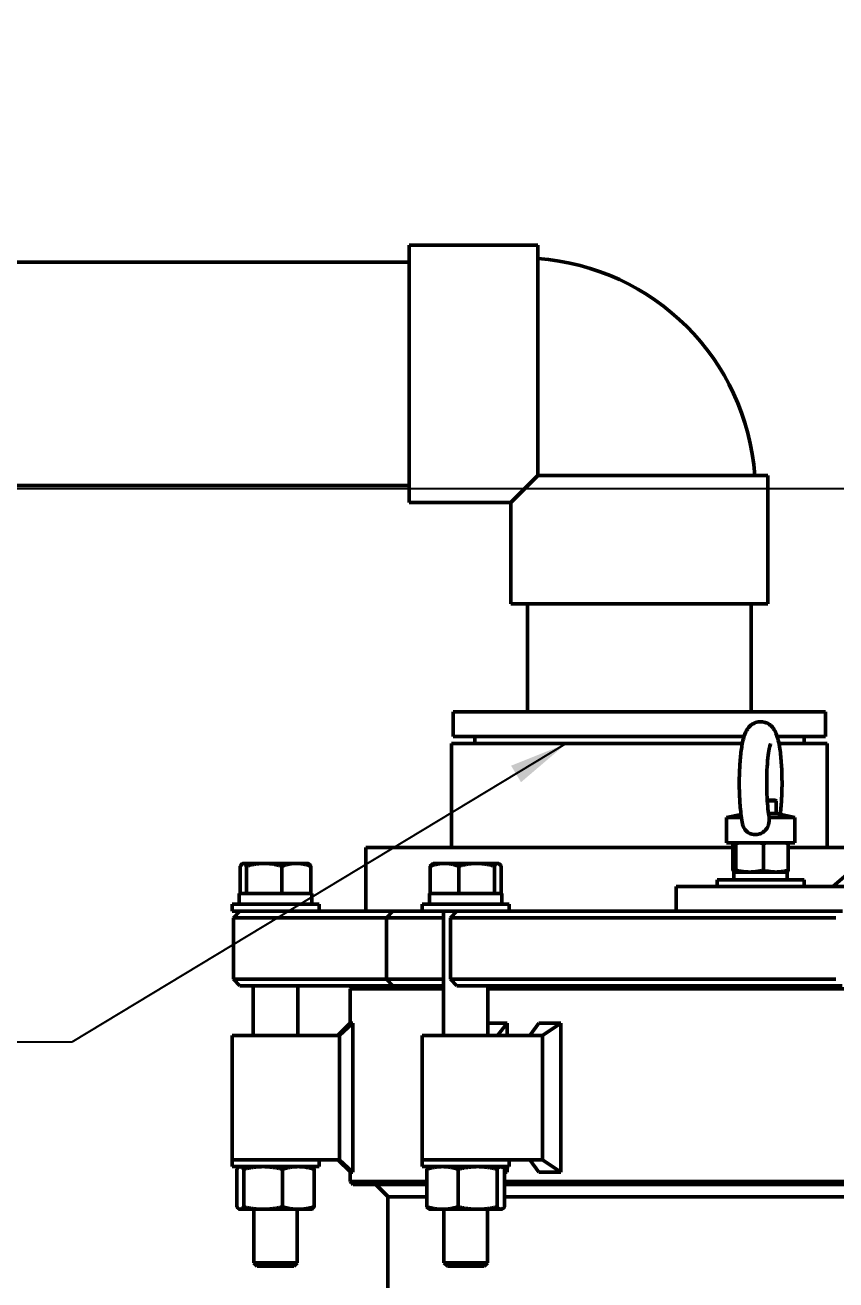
# Model space of a CAD drawing. Header units: inches. Extents: x 15 to 402, y 6 to 258.
# Drawn here: x 287.09 to 303.41, y 113.95 to 139.2 of the extents above; entities that cross this region are included whole.
import ezdxf

# ---------------------------------------------------------------- set-up
doc = ezdxf.new("R2010")
doc.units = ezdxf.units.IN
doc.header["$LTSCALE"] = 12
doc.header["$MEASUREMENT"] = 0
for name, color, linetype, lineweight in [('Dimension (ANSI)', 7, 'Continuous', 25), ('Symbol (ANSI)', 7, 'Continuous', 25), ('Visible (ANSI)', 7, 'Continuous', 50)]:
    doc.layers.add(name, color=color, linetype=linetype, lineweight=lineweight)
doc.styles.add('MEMCOR Medium', font='arial.ttf')
doc.styles.add('Standard D-E', font='arial.ttf')
doc.styles.add('Standard D-E NeptuneBenson', font='arial.ttf')
doc.dimstyles.new('Default (ANSI)', dxfattribs={"dimscale": 12, "dimtxt": 0.15, "dimasz": 0.098425, "dimexe": 0.125, "dimexo": 0.0625, "dimgap": 0.031496, "dimtad": 0, "dimtih": 1, "dimtoh": 1, "dimdec": 4, "dimrnd": 1e-08, "dimzin": 3, "dimdsep": 46, "dimlunit": 5, "dimtxsty": 'MEMCOR Medium', "dimcen": 0.09, "dimdle": 0.393701, "dimclrd": 256, "dimclre": 256, "dimclrt": 256, "dimadec": 0, "dimazin": 1, "dimtfac": 0.8, "dimtofl": 0, "dimtmove": 0, "dimatfit": 3, "dimfxl": 1, "dimfrac": 1, "dimtolj": 1, "dimtzin": 4, "dimlwd": -1, "dimlwe": -1, "dimarcsym": 0})
doc.dimstyles.new('in [mm] D-E NeptuneBenson$7', dxfattribs={"dimscale": 12, "dimtxt": 0.15, "dimasz": 0.098425, "dimexe": 0.125, "dimexo": 0.063, "dimgap": 0.031496, "dimtad": 0, "dimtih": 1, "dimtoh": 1, "dimdec": 4, "dimrnd": 1e-08, "dimzin": 3, "dimdsep": 46, "dimlunit": 5, "dimtxsty": 'Standard D-E', "dimcen": 0.09, "dimdle": 0.393701, "dimclrd": 256, "dimclre": 256, "dimclrt": 256, "dimadec": 1, "dimazin": 1, "dimtfac": 1, "dimtofl": 0, "dimtmove": 0, "dimatfit": 3, "dimfxl": 1, "dimfrac": 1, "dimtolj": 1, "dimtzin": 4, "dimlwd": -1, "dimlwe": -1, "dimarcsym": 0})

# ---------------------------------------------------------------- blocks, each defined once
blk = doc.blocks.new('*D18')
at = {"layer": 'Defpoints', "color": 0, "transparency": 16777216}
for p in [(307.643, 129.872), (248.748, 46.337), (295.801, 46.337)]:
    blk.add_point(p, dxfattribs=at)
at = {"layer": 'Dimension (ANSI)', "transparency": 16777216}
for p, q in [((306.893, 129.872), (247.248, 129.872)), ((248.748, 128.69), (248.748, 102.793)), ((248.748, 47.518), (248.748, 90.47)), ((295.051, 46.337), (247.248, 46.337))]:
    blk.add_line(p, q, dxfattribs=at)
for points in [[(248.551, 128.69), (248.945, 128.69), (248.748, 129.872)], [(248.551, 47.518), (248.945, 47.518), (248.748, 46.337)]]:
    blk.add_solid(points, dxfattribs=at)
at = {"layer": 'Dimension (ANSI)', "transparency": 16777216, "char_height": 1.8, "attachment_point": 5, "style": 'MEMCOR Medium'}
for s, insert in [('\\A1; \\fArial|b0|i0;83{\\H0.8x;\\S9#16;} in', (248.748, 98.496)), ('\\A1;[2121.8 mm]{\\P\\fArial|b0|i0;SHIPPING HEIGHT\\P\\fArial|b0|i0;REF.}', (248.748, 92.334))]:
    blk.add_mtext(s, dxfattribs=dict(at, insert=insert))

msp = doc.modelspace()

# ---------------------------------------------------------------- linework, layer by layer
at = {"layer": 'Visible (ANSI)'}
for p, q in [((294.82327, 129.59626), (294.82327, 134.77026)), ((294.82327, 134.77026), (297.41027, 134.77026)), ((297.41027, 130.14026), (297.41027, 134.77026)), ((294.82327, 134.43326), (265.95327, 134.43326)), ((296.86627, 129.59626), (297.41027, 130.14026)), ((302.04027, 130.14026), (297.41027, 130.14026)), ((302.04027, 127.55326), (302.04027, 130.14026)), ((294.82327, 129.93326), (265.95327, 129.93326)), ((294.82327, 129.59626), (296.86627, 129.59626)), ((296.86627, 127.55326), (296.86627, 129.59626)), ((296.86627, 127.55326), (302.04027, 127.55326)), ((297.20327, 127.55326), (297.20327, 125.38326)), ((301.70327, 127.55326), (301.70327, 125.38326)), ((303.19777, 125.38326), (295.70877, 125.38326)), ((295.70877, 124.88326), (295.70877, 125.38326)), ((303.19777, 124.88326), (303.19777, 125.38326)), ((301.56056, 124.88326), (295.70877, 124.88326)), ((296.14077, 124.74076), (296.14077, 124.88326)), ((303.19777, 124.88326), (302.22639, 124.88326)), ((302.76577, 124.74076), (302.76577, 124.88326)), ((301.52533, 124.74076), (295.67202, 124.74076)), ((295.67202, 122.64701), (295.67202, 124.74076)), ((303.23452, 124.74076), (302.26162, 124.74076)), ((303.23452, 122.64701), (303.23452, 124.74076)), ((302.02498, 123.60326), (302.19347, 123.60326)), ((302.20597, 123.59076), (302.02579, 123.59076)), ((302.19347, 123.60326), (302.20597, 123.59076)), ((302.20597, 123.33051), (302.20597, 123.59076)), ((301.49818, 123.31439), (301.2045, 123.25197)), ((302.21294, 123.33051), (302.05215, 123.33051)), ((302.21294, 123.33051), (302.58245, 123.25197)), ((301.50659, 123.25197), (301.2045, 123.25197)), ((301.2045, 122.74016), (301.2045, 123.25197)), ((302.58245, 123.25197), (302.06277, 123.25197)), ((302.58245, 122.74016), (302.58245, 123.25197)), ((301.33679, 122.64701), (293.95327, 122.64701)), ((293.95327, 121.36576), (293.95327, 122.64701)), ((302.58245, 122.74016), (301.2045, 122.74016)), ((301.33679, 122.72646), (301.33679, 122.19407)), ((301.39256, 122.72646), (301.39256, 122.19407)), ((301.94925, 122.72646), (301.94925, 122.19407)), ((302.45016, 122.72646), (302.45016, 122.19407)), ((303.98829, 122.64701), (302.45016, 122.64701)), ((291.42377, 121.72539), (291.42377, 122.2708)), ((291.4776, 122.32939), (291.46835, 122.32405)), ((291.48673, 122.32939), (291.4776, 122.32939)), ((291.9046, 122.32939), (291.48673, 122.32939)), ((291.54968, 121.72539), (291.54968, 122.2708)), ((292.55147, 122.32939), (291.9046, 122.32939)), ((292.25951, 121.72539), (292.25951, 122.2708)), ((292.7896, 122.32939), (292.55147, 122.32939)), ((292.7896, 122.32939), (292.79886, 122.32405)), ((292.84343, 121.72539), (292.84343, 122.2708)), ((295.2456, 121.72539), (295.2456, 122.2708)), ((295.30334, 122.32939), (295.29231, 122.32303)), ((295.53389, 122.32939), (295.30334, 122.32939)), ((296.17905, 122.32939), (295.53389, 122.32939)), ((295.82218, 121.72539), (295.82218, 122.2708)), ((296.60449, 122.32939), (296.17905, 122.32939)), ((296.53592, 121.72539), (296.53592, 122.2708)), ((296.61534, 122.32939), (296.60449, 122.32939)), ((296.61534, 122.32939), (296.62636, 122.32303)), ((296.67307, 121.72539), (296.67307, 122.2708)), ((301.01847, 121.99976), (302.76847, 121.99976)), ((301.01847, 121.86576), (301.01847, 121.99976)), ((301.35697, 122.15576), (302.42997, 122.15576)), ((301.35697, 122.15576), (301.35697, 121.99976)), ((301.36247, 122.15576), (301.36026, 122.15679)), ((302.42447, 122.15576), (302.42668, 122.15679)), ((302.42997, 122.15576), (302.42997, 121.99976)), ((302.76847, 121.86576), (302.76847, 121.99976)), ((303.34777, 121.86576), (303.71169, 122.17826)), ((300.19337, 121.86576), (300.60284, 121.86576)), ((300.19337, 121.86576), (300.19337, 121.36576)), ((304.72861, 121.86576), (300.60284, 121.86576)), ((293.0086, 121.50639), (291.2586, 121.50639)), ((291.2586, 121.50639), (291.2586, 121.36576)), ((291.4041, 121.72539), (292.8631, 121.72539)), ((291.4041, 121.50639), (291.4041, 121.72539)), ((291.48673, 121.72539), (291.42377, 121.72539)), ((291.4776, 121.72539), (291.4776, 121.72539)), ((291.54968, 121.72539), (291.48673, 121.72539)), ((291.9046, 121.72539), (291.54968, 121.72539)), ((292.25951, 121.72539), (291.9046, 121.72539)), ((292.55147, 121.72539), (292.25951, 121.72539)), ((292.84343, 121.72539), (292.55147, 121.72539)), ((292.7896, 121.72539), (292.7896, 121.72539)), ((292.8631, 121.50639), (292.8631, 121.72539)), ((293.0086, 121.50639), (293.0086, 121.36576)), ((296.83434, 121.50639), (295.08434, 121.50639)), ((295.08434, 121.50639), (295.08434, 121.36576)), ((295.22984, 121.72539), (296.68884, 121.72539)), ((295.22984, 121.50639), (295.22984, 121.72539)), ((295.53389, 121.72539), (295.2456, 121.72539)), ((295.30334, 121.72539), (295.30334, 121.72539)), ((295.82218, 121.72539), (295.53389, 121.72539)), ((296.17905, 121.72539), (295.82218, 121.72539)), ((296.53592, 121.72539), (296.17905, 121.72539)), ((296.60449, 121.72539), (296.53592, 121.72539)), ((296.67307, 121.72539), (296.60449, 121.72539)), ((296.61534, 121.72539), (296.61534, 121.72539)), ((296.68884, 121.50639), (296.68884, 121.72539)), ((296.83434, 121.50639), (296.83434, 121.36576)), ((291.2586, 121.36576), (291.4152, 121.36576)), ((291.4152, 121.36576), (291.2852, 121.23576)), ((291.4152, 121.36576), (291.41532, 121.36576)), ((291.41532, 121.36576), (291.43153, 121.36576)), ((291.43153, 121.36576), (292.2998, 121.36576)), ((293.32772, 121.36576), (292.2998, 121.36576)), ((293.94894, 121.36576), (293.32772, 121.36576)), ((293.94894, 121.36576), (294.49368, 121.36576)), ((294.49368, 121.36576), (294.36368, 121.23576)), ((294.49368, 121.36576), (294.66332, 121.36576)), ((294.66332, 121.36576), (294.84335, 121.36576)), ((294.84335, 121.36576), (295.01579, 121.36576)), ((295.08434, 121.36576), (295.01579, 121.36576)), ((295.08434, 121.36576), (295.78284, 121.36576)), ((295.51184, 121.36576), (295.51184, 118.86576)), ((295.78284, 121.36576), (295.65284, 121.23576)), ((295.78284, 121.36576), (295.81449, 121.36576)), ((295.81449, 121.36576), (296.01935, 121.36576)), ((296.01935, 121.36576), (297.20848, 121.36576)), ((297.99591, 121.36576), (297.20848, 121.36576)), ((298.80937, 121.36576), (297.99591, 121.36576)), ((298.80937, 121.36576), (303.31967, 121.36576)), ((303.53728, 121.36576), (303.31967, 121.36576)), ((291.28545, 121.23576), (291.2852, 121.23576)), ((291.2852, 121.23576), (291.2852, 119.99576)), ((291.30179, 121.23576), (291.28545, 121.23576)), ((292.2998, 121.23576), (291.30179, 121.23576)), ((292.2998, 121.23576), (293.32772, 121.23576)), ((293.32772, 121.23576), (293.82075, 121.23576)), ((294.36368, 121.23576), (293.82075, 121.23576)), ((294.55867, 121.23576), (294.36368, 121.23576)), ((294.36368, 121.23576), (294.36368, 119.99576)), ((294.74009, 121.23576), (294.55867, 121.23576)), ((295.09936, 121.23576), (294.74009, 121.23576)), ((295.09936, 121.23576), (295.51184, 121.23576)), ((295.71877, 121.23576), (295.65284, 121.23576)), ((295.65284, 121.23576), (295.65284, 119.99576)), ((295.92522, 121.23576), (295.71877, 121.23576)), ((297.29204, 121.23576), (295.92522, 121.23576)), ((297.29204, 121.23576), (298.07948, 121.23576)), ((298.07948, 121.23576), (298.72508, 121.23576)), ((303.2761, 121.23576), (298.72508, 121.23576)), ((303.2761, 121.23576), (303.40728, 121.23576)), ((291.2852, 119.99576), (291.28545, 119.99576)), ((291.4152, 119.86576), (291.2852, 119.99576)), ((291.28545, 119.99576), (291.30179, 119.99576)), ((291.30179, 119.99576), (292.2998, 119.99576)), ((293.32772, 119.99576), (292.2998, 119.99576)), ((293.82075, 119.99576), (293.32772, 119.99576)), ((293.82075, 119.99576), (294.36368, 119.99576)), ((294.36368, 119.99576), (294.55867, 119.99576)), ((294.49368, 119.86576), (294.36368, 119.99576)), ((294.55867, 119.99576), (294.74009, 119.99576)), ((294.74009, 119.99576), (295.09936, 119.99576)), ((295.51184, 119.99576), (295.09936, 119.99576)), ((295.65284, 119.99576), (295.71877, 119.99576)), ((295.78284, 119.86576), (295.65284, 119.99576)), ((295.71877, 119.99576), (295.92522, 119.99576)), ((295.92522, 119.99576), (297.29204, 119.99576)), ((298.07948, 119.99576), (297.29204, 119.99576)), ((298.72508, 119.99576), (298.07948, 119.99576)), ((298.72508, 119.99576), (303.2761, 119.99576)), ((303.40728, 119.99576), (303.2761, 119.99576)), ((291.41532, 119.86576), (291.4152, 119.86576)), ((291.43153, 119.86576), (291.41532, 119.86576)), ((292.2998, 119.86576), (291.43153, 119.86576)), ((291.6861, 119.86576), (291.6861, 118.86576)), ((292.2998, 119.86576), (293.32772, 119.86576)), ((292.5811, 119.86576), (292.5811, 118.86576)), ((293.32772, 119.86576), (293.8588, 119.86576)), ((295.51184, 119.80326), (293.63375, 119.80326)), ((293.63375, 119.80326), (293.63375, 119.10237)), ((293.8588, 119.86576), (294.49368, 119.86576)), ((294.66332, 119.86576), (294.49368, 119.86576)), ((294.84335, 119.86576), (294.66332, 119.86576)), ((295.01579, 119.86576), (294.84335, 119.86576)), ((295.01579, 119.86576), (295.51184, 119.86576)), ((295.81449, 119.86576), (295.78284, 119.86576)), ((296.01935, 119.86576), (295.81449, 119.86576)), ((297.20848, 119.86576), (296.01935, 119.86576)), ((296.40684, 119.86576), (296.40684, 118.86576)), ((305.03857, 119.80326), (296.40684, 119.80326)), ((297.20848, 119.86576), (297.99591, 119.86576)), ((297.99591, 119.86576), (298.58986, 119.86576)), ((298.58986, 119.86576), (303.53454, 119.86576)), ((293.63375, 119.1107), (293.38881, 118.86576)), ((293.64675, 119.11538), (293.39727, 118.86576)), ((293.68764, 119.11538), (293.41794, 118.86576)), ((293.64675, 119.11538), (293.68764, 119.11538)), ((293.68764, 116.11615), (293.68764, 119.11538)), ((296.41205, 119.11538), (296.40684, 119.08487)), ((296.41205, 119.11538), (296.7948, 119.11538)), ((296.7948, 119.11538), (296.59949, 118.86576)), ((296.7948, 119.11538), (296.7948, 118.86576)), ((297.43308, 119.11538), (297.24875, 118.86576)), ((297.43308, 119.11538), (297.87269, 119.11538)), ((297.87269, 119.11538), (297.50563, 118.86576)), ((297.87269, 116.11615), (297.87269, 119.11538)), ((291.2586, 118.86576), (292.1336, 118.86576)), ((291.2586, 116.36576), (291.2586, 118.86576)), ((292.1336, 118.86576), (293.41794, 118.86576)), ((293.41794, 116.36576), (293.41794, 118.86576)), ((295.08434, 118.86576), (296.52178, 118.86576)), ((295.08434, 116.36576), (295.08434, 118.86576)), ((296.52178, 118.86576), (297.50563, 118.86576)), ((297.50563, 116.36576), (297.50563, 118.86576)), ((292.1336, 116.36576), (291.2586, 116.36576)), ((292.1336, 116.36576), (291.2586, 116.36576)), ((291.2586, 116.22514), (291.2586, 116.36576)), ((291.2586, 116.22514), (293.0086, 116.22514)), ((291.4146, 116.22514), (291.40446, 116.22041)), ((293.41794, 116.36576), (292.1336, 116.36576)), ((292.8526, 116.22514), (292.86274, 116.22041)), ((293.0086, 116.22514), (293.0086, 116.36576)), ((293.63375, 116.12083), (293.38881, 116.36576)), ((293.64675, 116.11615), (293.39727, 116.36576)), ((293.68764, 116.11615), (293.41794, 116.36576)), ((296.52178, 116.36576), (295.08434, 116.36576)), ((296.52178, 116.36576), (295.08434, 116.36576)), ((295.08434, 116.22514), (295.08434, 116.36576)), ((295.08434, 116.22514), (296.83434, 116.22514)), ((295.24034, 116.22514), (295.22825, 116.2195)), ((297.50563, 116.36576), (296.52178, 116.36576)), ((296.67834, 116.22514), (296.69042, 116.2195)), ((296.7948, 116.11615), (296.70952, 116.22514)), ((296.7948, 116.22514), (296.7948, 116.11615)), ((296.83434, 116.22514), (296.83434, 116.36576)), ((297.43308, 116.11615), (297.24875, 116.36576)), ((297.87269, 116.11615), (297.50563, 116.36576)), ((291.3556, 115.41801), (291.3556, 116.17327)), ((291.4936, 115.41801), (291.4936, 116.17327)), ((292.2716, 115.41801), (292.2716, 116.17327)), ((292.9116, 115.41801), (292.9116, 116.17327)), ((293.63375, 116.12915), (293.63375, 115.92826)), ((293.68764, 116.11615), (293.64675, 116.11615)), ((295.17706, 115.41801), (295.17706, 116.17327)), ((295.80901, 115.41801), (295.80901, 116.17327)), ((296.59129, 115.41801), (296.59129, 116.17327)), ((296.74161, 115.41801), (296.74161, 116.17327)), ((296.7948, 116.11615), (296.74161, 116.11615)), ((297.87269, 116.11615), (297.43308, 116.11615)), ((293.63375, 115.92826), (295.17706, 115.92826)), ((295.17706, 115.86576), (293.69638, 115.86576)), ((294.14881, 115.86576), (294.39871, 115.61576)), ((296.74161, 115.92826), (304.65587, 115.92826)), ((304.65587, 115.86576), (296.74161, 115.86576)), ((294.39302, 103.86282), (294.39302, 115.62146)), ((295.17706, 115.61576), (294.39871, 115.61576)), ((304.65587, 115.61576), (296.74161, 115.61576)), ((291.4146, 115.36614), (291.40446, 115.37087)), ((291.4146, 115.36614), (291.4246, 115.36614)), ((291.4246, 115.36614), (291.8826, 115.36614)), ((291.6961, 115.36614), (291.6961, 114.2915)), ((291.8826, 115.36614), (292.5916, 115.36614)), ((292.5711, 115.36614), (292.5711, 114.2915)), ((292.5916, 115.36614), (292.8526, 115.36614)), ((292.8526, 115.36614), (292.86274, 115.37087)), ((295.24034, 115.36614), (295.22825, 115.37177)), ((295.24034, 115.36614), (295.49304, 115.36614)), ((295.49304, 115.36614), (296.20015, 115.36614)), ((295.52184, 115.36614), (295.52184, 114.2915)), ((296.20015, 115.36614), (296.66645, 115.36614)), ((296.39684, 115.36614), (296.39684, 114.2915)), ((296.66645, 115.36614), (296.67834, 115.36614)), ((296.67834, 115.36614), (296.69042, 115.37177)), ((291.6961, 114.2915), (292.5711, 114.2915)), ((291.76426, 114.22539), (291.6961, 114.2915)), ((292.50294, 114.22539), (291.76426, 114.22539)), ((292.50294, 114.22539), (292.5711, 114.2915)), ((295.52184, 114.2915), (296.39684, 114.2915)), ((295.59, 114.22539), (295.52184, 114.2915)), ((296.32868, 114.22539), (295.59, 114.22539)), ((296.32868, 114.22539), (296.39684, 114.2915))]:
    msp.add_line(p, q, dxfattribs=at)
msp.add_arc((297.07327, 129.80326), 4.713, 4.100397, 85.899603, dxfattribs=at)
for points, knots in [([(301.52877, 123.124), (301.5085, 123.22247), (301.49344, 123.33715), (301.47371, 123.56876), (301.46785, 123.68109), (301.46259, 123.90762), (301.46302, 124.02158), (301.46988, 124.24346), (301.47631, 124.35127), (301.49519, 124.55432), (301.50772, 124.64871), (301.54227, 124.82954), (301.55948, 124.90733), (301.62126, 125.02326), (301.64017, 125.05458), (301.70159, 125.11538), (301.73854, 125.14431), (301.82535, 125.17545), (301.8654, 125.18241), (301.94093, 125.1795), (301.97577, 125.17134), (302.03859, 125.14631), (302.06527, 125.12903), (302.11431, 125.08943), (302.13324, 125.06722), (302.17359, 125.01237), (302.18842, 124.98209), (302.24191, 124.85682), (302.26121, 124.75901), (302.29377, 124.53959), (302.30472, 124.42962), (302.31891, 124.20464), (302.32268, 124.09108), (302.32398, 123.86455), (302.3216, 123.75166), (302.31089, 123.53442), (302.30254, 123.43028), (302.29049, 123.32838), (302.28964, 123.32136), (302.28877, 123.31439)], [3.8026067, 3.8026067, 3.8026067, 3.8026067, 4.22334986, 4.22334986, 4.56826771, 4.56826771, 4.90323078, 4.90323078, 5.23876516, 5.23876516, 5.5859445, 5.5859445, 5.99143767, 5.99143767, 6.12607656, 6.12607656, 6.22584799, 6.22584799, 6.28935377, 6.28935377, 6.34685776, 6.34685776, 6.41171968, 6.41171968, 6.49735703, 6.49735703, 6.64178003, 6.64178003, 7.10639936, 7.10639936, 7.47848585, 7.47848585, 7.81835421, 7.81835421, 8.15263046, 8.15263046, 8.49023326, 8.49023326, 8.51541384, 8.51541384, 8.51541384, 8.51541384]), ([(302.06353, 123.26126), (302.05509, 123.3068), (302.04703, 123.36252), (302.03241, 123.4955), (302.02615, 123.57466), (302.01728, 123.7459), (302.01486, 123.83842), (302.01454, 124.02491), (302.0167, 124.11887), (302.02533, 124.29627), (302.03176, 124.3798), (302.04753, 124.52458), (302.05679, 124.58674), (302.07464, 124.67765), (302.0835, 124.71006), (302.09097, 124.73166), (302.09242, 124.7352), (302.09306, 124.73666), (302.09313, 124.7368), (302.09313, 124.7368)], [3.85414083, 3.85414083, 3.85414083, 3.85414083, 4.11070775, 4.11070775, 4.39956823, 4.39956823, 4.70171219, 4.70171219, 5.00742579, 5.00742579, 5.30999499, 5.30999499, 5.59915958, 5.59915958, 5.84984627, 5.84984627, 5.93331062, 5.93331062, 5.95327663, 5.95327663, 5.95327663, 5.95327663]), ([(302.06277, 123.25197), (302.06671, 123.20354), (302.06415, 123.15466), (302.03942, 123.06952), (302.02202, 123.03753), (301.97947, 122.98457), (301.95304, 122.96249), (301.89281, 122.92897), (301.85974, 122.91796), (301.79104, 122.90779), (301.75602, 122.90894), (301.68936, 122.92377), (301.65835, 122.93732), (301.60463, 122.97571), (301.58253, 122.99977), (301.54799, 123.05671), (301.53631, 123.0883), (301.52904, 123.12269), (301.5289, 123.12334), (301.52877, 123.124)], [0, 0, 0, 0, 0.37029726, 0.37029726, 0.67885151, 0.67885151, 0.99389788, 0.99389788, 1.30997279, 1.30997279, 1.63188012, 1.63188012, 1.95365916, 1.95365916, 2.26899107, 2.26899107, 2.58505597, 2.58505597, 2.59117399, 2.59117399, 2.59117399, 2.59117399])]:
    msp.add_open_spline(points, degree=3, knots=knots, dxfattribs=at)
for points in [[(302.06353, 123.26126), (302.06411, 123.25813), (302.06386, 123.25502), (302.06277, 123.25197)], [(293.69638, 119.86576), (293.67547, 119.84492), (293.65459, 119.82409), (293.63375, 119.80326)], [(293.63375, 115.92826), (293.65459, 115.90744), (293.67547, 115.88661), (293.69638, 115.86576)]]:
    msp.add_open_spline(points, degree=3, dxfattribs=at)
for points, weights in [([(301.34261, 122.74016), (301.33977, 122.73411), (301.33679, 122.72646)], [1.01185930268, 1.00735487659, 1]), ([(301.39256, 122.72646), (301.38958, 122.73411), (301.38674, 122.74016)], [1, 1.00735487659, 1.01185930268]), ([(301.4507, 122.74016), (301.42234, 122.73411), (301.39256, 122.72646)], [1.01185930268, 1.00735487659, 1]), ([(301.94925, 122.72646), (301.91946, 122.73411), (301.89111, 122.74016)], [1, 1.00735487659, 1.01185930268]), ([(302.00156, 122.74016), (301.97604, 122.73411), (301.94925, 122.72646)], [1.01185930268, 1.00735487659, 1]), ([(302.45016, 122.72646), (302.42336, 122.73411), (302.39784, 122.74016)], [1, 1.00735487659, 1.01185930268]), ([(302.44433, 122.74016), (302.44717, 122.73411), (302.45016, 122.72646)], [1.01185930268, 1.00735487659, 1]), ([(291.48673, 122.32939), (291.45751, 122.32939), (291.42377, 122.2708)], [1, 1.0379548493, 1]), ([(291.54968, 122.2708), (291.51594, 122.32939), (291.48673, 122.32939)], [1, 1.0379548493, 1]), ([(291.9046, 122.32939), (291.73988, 122.32939), (291.54968, 122.2708)], [1, 1.0379548493, 1]), ([(292.25951, 122.2708), (292.06931, 122.32939), (291.9046, 122.32939)], [1, 1.0379548493, 1]), ([(292.55147, 122.32939), (292.41597, 122.32939), (292.25951, 122.2708)], [1, 1.0379548493, 1]), ([(292.84343, 122.2708), (292.68697, 122.32939), (292.55147, 122.32939)], [1, 1.0379548493, 1]), ([(292.79886, 122.32405), (292.8197, 122.31202), (292.84343, 122.2708)], [1.01607329548, 1.02640123045, 1]), ([(295.53389, 122.32939), (295.4001, 122.32939), (295.2456, 122.2708)], [1, 1.0379548493, 1]), ([(295.2456, 122.2708), (295.27044, 122.3104), (295.29231, 122.32303)], [1, 1.02533990081, 1.01684430577]), ([(295.82218, 122.2708), (295.66769, 122.32939), (295.53389, 122.32939)], [1, 1.0379548493, 1]), ([(296.17905, 122.32939), (296.01343, 122.32939), (295.82218, 122.2708)], [1, 1.0379548493, 1]), ([(296.53592, 122.2708), (296.34467, 122.32939), (296.17905, 122.32939)], [1, 1.0379548493, 1]), ([(296.60449, 122.32939), (296.57267, 122.32939), (296.53592, 122.2708)], [1, 1.0379548493, 1]), ([(296.67307, 122.2708), (296.63632, 122.32939), (296.60449, 122.32939)], [1, 1.0379548493, 1]), ([(301.33679, 122.19407), (301.35173, 122.15576), (301.36467, 122.15576)], [1, 1.0379548493, 1]), ([(301.36467, 122.15576), (301.37762, 122.15576), (301.39256, 122.19407)], [1, 1.0379548493, 1]), ([(301.39256, 122.19407), (301.54172, 122.15576), (301.6709, 122.15576)], [1, 1.0379548493, 1]), ([(301.6709, 122.15576), (301.80008, 122.15576), (301.94925, 122.19407)], [1, 1.0379548493, 1]), ([(301.94925, 122.19407), (302.08346, 122.15576), (302.1997, 122.15576)], [1, 1.0379548493, 1]), ([(302.1997, 122.15576), (302.31594, 122.15576), (302.45016, 122.19407)], [1, 1.0379548493, 1]), ([(302.45016, 122.19407), (302.4376, 122.16189), (302.42668, 122.15679)], [1, 1.03169636062, 1.0104530155]), ([(291.4246, 116.22514), (291.39258, 116.22514), (291.3556, 116.17327)], [1, 1.0379548493, 1]), ([(291.4936, 116.17327), (291.45663, 116.22514), (291.4246, 116.22514)], [1, 1.0379548493, 1]), ([(291.8826, 116.22514), (291.70207, 116.22514), (291.4936, 116.17327)], [1, 1.0379548493, 1]), ([(292.2716, 116.17327), (292.06314, 116.22514), (291.8826, 116.22514)], [1, 1.0379548493, 1]), ([(292.5916, 116.22514), (292.44309, 116.22514), (292.2716, 116.17327)], [1, 1.0379548493, 1]), ([(292.9116, 116.17327), (292.74011, 116.22514), (292.5916, 116.22514)], [1, 1.0379548493, 1]), ([(292.86274, 116.22041), (292.88559, 116.20976), (292.9116, 116.17327)], [1.01607329548, 1.02640123045, 1]), ([(295.49304, 116.22514), (295.34639, 116.22514), (295.17706, 116.17327)], [1, 1.0379548493, 1]), ([(295.17706, 116.17327), (295.20428, 116.20833), (295.22825, 116.2195)], [1, 1.02533990081, 1.01684430577]), ([(295.80901, 116.17327), (295.63968, 116.22514), (295.49304, 116.22514)], [1, 1.0379548493, 1]), ([(296.20015, 116.22514), (296.01862, 116.22514), (295.80901, 116.17327)], [1, 1.0379548493, 1]), ([(296.59129, 116.17327), (296.38168, 116.22514), (296.20015, 116.22514)], [1, 1.0379548493, 1]), ([(296.66645, 116.22514), (296.63157, 116.22514), (296.59129, 116.17327)], [1, 1.0379548493, 1]), ([(296.74161, 116.17327), (296.70134, 116.22514), (296.66645, 116.22514)], [1, 1.0379548493, 1]), ([(291.3556, 115.41801), (291.39258, 115.36614), (291.4246, 115.36614)], [1, 1.0379548493, 1]), ([(291.4246, 115.36614), (291.45663, 115.36614), (291.4936, 115.41801)], [1, 1.0379548493, 1]), ([(291.4936, 115.41801), (291.70207, 115.36614), (291.8826, 115.36614)], [1, 1.0379548493, 1]), ([(291.8826, 115.36614), (292.06314, 115.36614), (292.2716, 115.41801)], [1, 1.0379548493, 1]), ([(292.2716, 115.41801), (292.44309, 115.36614), (292.5916, 115.36614)], [1, 1.0379548493, 1]), ([(292.5916, 115.36614), (292.74011, 115.36614), (292.9116, 115.41801)], [1, 1.0379548493, 1]), ([(292.9116, 115.41801), (292.88559, 115.38152), (292.86274, 115.37087)], [1, 1.02640123045, 1.01607329548]), ([(295.22825, 115.37177), (295.20428, 115.38295), (295.17706, 115.41801)], [1.01684430577, 1.02533990081, 1]), ([(295.17706, 115.41801), (295.34639, 115.36614), (295.49304, 115.36614)], [1, 1.0379548493, 1]), ([(295.49304, 115.36614), (295.63968, 115.36614), (295.80901, 115.41801)], [1, 1.0379548493, 1]), ([(295.80901, 115.41801), (296.01862, 115.36614), (296.20015, 115.36614)], [1, 1.0379548493, 1]), ([(296.20015, 115.36614), (296.38168, 115.36614), (296.59129, 115.41801)], [1, 1.0379548493, 1]), ([(296.59129, 115.41801), (296.63157, 115.36614), (296.66645, 115.36614)], [1, 1.0379548493, 1]), ([(296.66645, 115.36614), (296.70134, 115.36614), (296.74161, 115.41801)], [1, 1.0379548493, 1])]:
    msp.add_rational_spline(points, weights, degree=2, dxfattribs=at)

# ---------------------------------------------------------------- texts
at = {"layer": 'Symbol (ANSI)', "insert": (237.15731, 210.77264), "char_height": 1.97999994, "width": 162.1554222, "attachment_point": 1, "line_spacing_factor": 1.727336, "style": 'Standard D-E NeptuneBenson'}
msp.add_mtext('{\\H1x;NOTES:\\P1.^IFILTER TANK IS TO BE CONSTRUCTED OF HIGH QUALITY A36 CARBON STEEL, UPPER HEAD THICKNESS = 1 1/2" \\P(38.1mm), LOWER HEAD THICKNESS = 5/16" (7.93mm) & SHELL THICKNESS = 1/4" (6.35mm).\\P2.^IINTERIOR OF TANK IS LINED WITH FLEXSOL 3000. EXTERIOR IS COATED WITH 5-8 MILS OF HIGH SOLIDS ENAMEL. \\PNO WELDING OR EXTREME HEAT IS TO BE APPLIED TO TANK AFTER LINING OR COATING PROCESS IS DONE.\\P3.^IELECTRICAL REQUIREMENTS: 120VAC-10-60Hz, 15 AMP CIRCUIT PROTECTION.\\P4.^ILOCATE ALL ELECTRICAL ITEMS IN A NON-HAZARDOUS LOCATION.\\P5.^IELECTRICAL CONNECTIONS ARE THE RESPONSIBILITY OF THE CUSTOMER.\\P6.^IMEDIA QUANTITIES ARE INDICATED FOR INFORMATIONAL PURPOSES ONLY.\\P7.^IALL PNEUMATIC TUBING SUPPLIED BY POOL CONTRACTOR.\\P8.^IDRAIN VALVE MUST BE A BUTTERFLY VALVE AND INSTALLED DIRECTLY ON THE BOTTOM TANK HEAD.\\P9.^IDESIGN PRESSURE IS 50 PSI (344.73 kpa). HYDROSTATICALLY TESTED TO 75 PSI (517.11 kpa).\\P\\H0.91667x;10.^ITHIS PRECOAT FILTER UTILIZES TUBE ELEMENTS AND THE EFFECTIVE FILTRATION AREA REPRESENTS THE \\PUNCOATED AREA.}', dxfattribs=at)

# ---------------------------------------------------------------- dimensions: what is measured, and where the dimension line sits
at = {"layer": 'Dimension (ANSI)'}
dim = msp.add_linear_dim(base=(248.7481, 46.33676), p1=(307.64327, 129.87156), p2=(295.80056, 46.33676), angle=90, text=' \\fArial|b0|i0;<> in\\X[2121.8 mm]{\\P\\fArial|b0|i0;SHIPPING HEIGHT\\P\\fArial|b0|i0;REF.}', dimstyle='Default (ANSI)', override={"dimgap": 0.031496, "dimdec": 4, "dimpost": '', "dimtol": 0, "dimlim": 0, "dimtp": 0, "dimtm": 0, "dimtdec": 2, "dimatfit": 1}, dxfattribs=at)
dim.commit()
dim.dimension.update_dxf_attribs({"geometry": '*D18', "text_midpoint": (248.7481, 96.63145), "dimtype": 160})

# ---------------------------------------------------------------- leaders
at = {"layer": 'Symbol (ANSI)', "annotation_type": 0, "has_hookline": 1, "hookline_direction": 1, "text_width": 35.45853}
msp.add_leader([(297.98336, 124.74076), (288.03541, 118.7327), (286.85431, 118.7327)], dimstyle='in [mm] D-E NeptuneBenson$7', override={"dimtad": 0}, dxfattribs=at)

doc.saveas('drawing.dxf')
